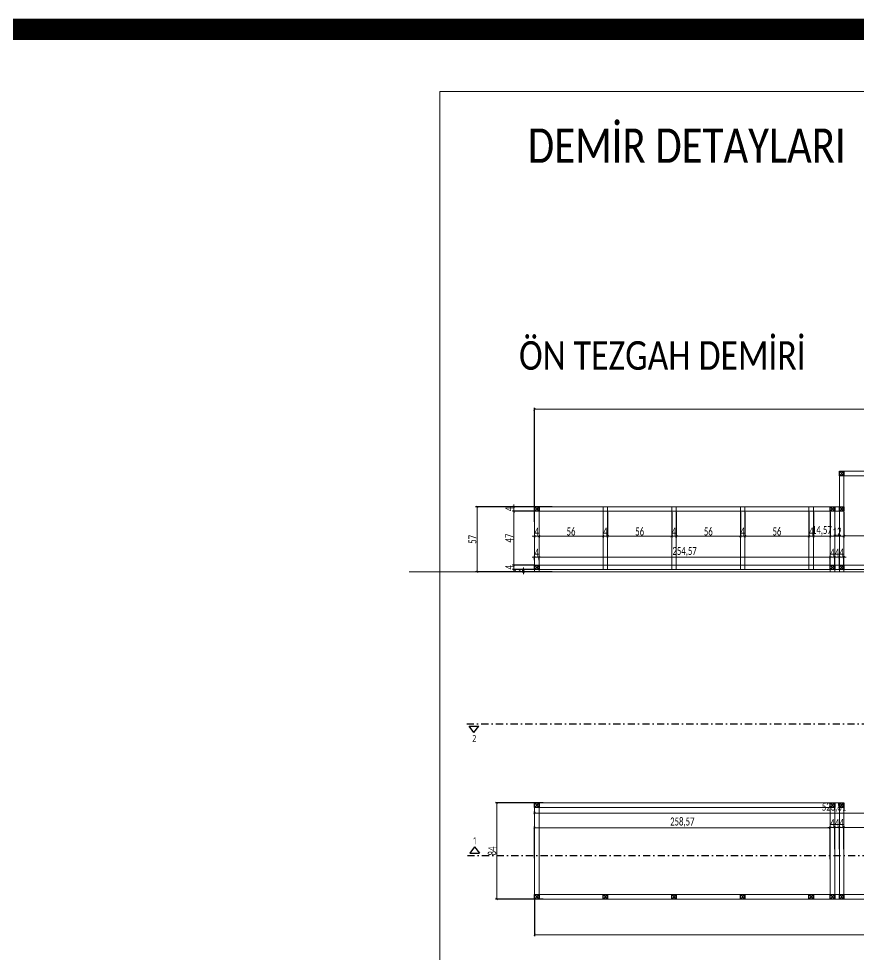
# Model space of a CAD drawing. Header units: millimetres. Extents: x -24 to 530668, y -246875 to -2983.
# Drawn here: x 272377 to 273111, y -109839 to -109021 of the extents above; entities that cross this region are included whole.
import ezdxf

# ---------------------------------------------------------------- set-up
doc = ezdxf.new("R2010")
doc.units = ezdxf.units.MM
doc.header["$PDMODE"] = 2
doc.linetypes.add('DASHDOT', pattern=[25.4, 12.7, -6.35, 0, -6.35])
doc.layers.get('0').update_dxf_attribs({"lineweight": 20})
for name, color, linetype, lineweight in [('demir-1', 103, 'Continuous', 20), ('kesitçizgisi', 7, 'DASHDOT', 25), ('KP', 167, 'Continuous', 30), ('makineekipman', 156, 'Continuous', 20), ('text', 1, 'Continuous', 20), ('ölçü', 251, 'Continuous', 5)]:
    doc.layers.add(name, color=color, linetype=linetype, lineweight=lineweight)
doc.styles.add('text2', font='calibri.ttf', dxfattribs={"width": 0.8})
doc.styles.add('Ölçü50', font='calibri.ttf', dxfattribs={"width": 0.7})
doc.dimstyles.new('ölçü10', dxfattribs={"dimtxt": 7, "dimasz": 2, "dimexe": 1.25, "dimexo": 0.625, "dimgap": 0.5, "dimtad": 1, "dimzin": 9, "dimtxsty": 'Ölçü50', "dimblk": 'ARCHTICK', "dimcen": 2, "dimclrd": 256, "dimclre": 256, "dimclrt": 1, "dimazin": 2, "dimtfac": 1, "dimtix": 1, "dimtmove": 0, "dimatfit": 3, "dimldrblk": 'ARCHTICK', "dimfxl": 1, "dimlwd": -1, "dimarcsym": 0})

# ---------------------------------------------------------------- blocks, each defined once
blk = doc.blocks.new('fdg')
at = {"layer": 'KP'}
blk.add_lwpolyline([(249315.5, -96506), (249319.5, -96506), (249319.5, -96510), (249315.5, -96510), (249315.5, -96506), (249319.5, -96510), (249319.5, -96506), (249315.5, -96510)], dxfattribs=at)
blk = doc.blocks.new('_ArchTick')
at = {"color": 0, "linetype": 'ByBlock', "const_width": 0.15}
blk.add_lwpolyline([(-0.5, -0.5), (0.5, 0.5)], dxfattribs=at)
blk = doc.blocks.new('*D280')
at = {"layer": 'DEFPOINTS', "color": 0, "transparency": 16777216}
for p in [(273086.26, -109728.75), (272827.69, -109756.05), (273086.26, -109756.89)]:
    blk.add_point(p, dxfattribs=at)
at = {"layer": 'ölçü', "lineweight": -2, "transparency": 16777216}
for p, q in [((272827.69, -109755.42), (272827.69, -109727.5)), ((273086.26, -109756.27), (273086.26, -109727.5))]:
    blk.add_line(p, q, dxfattribs=at)
at = {"layer": 'ölçü', "transparency": 16777216}
blk.add_line((272827.69, -109728.75), (273086.26, -109728.75), dxfattribs=at)
at = {"layer": 'ölçü', "transparency": 16777216, "xscale": 2, "yscale": 2, "zscale": 2, "rotation": 180}
blk.add_blockref('_ArchTick', (272827.69, -109728.75), dxfattribs=at)
at = {"layer": 'ölçü', "transparency": 16777216, "xscale": 2, "yscale": 2, "zscale": 2}
blk.add_blockref('_ArchTick', (273086.26, -109728.75), dxfattribs=at)
at = {"layer": 'ölçü', "color": 1, "transparency": 16777216, "insert": (272956.97, -109723.94), "char_height": 7, "attachment_point": 5, "style": 'Ölçü50'}
blk.add_mtext('258,57', dxfattribs=at)
blk = doc.blocks.new('*D281')
at = {"layer": 'DEFPOINTS', "color": 0, "transparency": 16777216}
for p in [(273090.26, -109728.56), (273086.26, -109740.45), (273090.26, -109748.07)]:
    blk.add_point(p, dxfattribs=at)
at = {"layer": 'ölçü', "transparency": 16777216}
for p, q in [((273086.26, -109728.56), (273084.26, -109728.56)), ((273086.26, -109728.56), (273090.26, -109728.56)), ((273090.26, -109728.56), (273092.26, -109728.56))]:
    blk.add_line(p, q, dxfattribs=at)
at = {"layer": 'ölçü', "lineweight": -2, "transparency": 16777216}
for p, q in [((273086.26, -109739.83), (273086.26, -109727.31)), ((273090.26, -109747.45), (273090.26, -109727.31))]:
    blk.add_line(p, q, dxfattribs=at)
at = {"layer": 'ölçü', "transparency": 16777216, "xscale": 2, "yscale": 2, "zscale": 2}
blk.add_blockref('_ArchTick', (273086.26, -109728.56), dxfattribs=at)
at = {"layer": 'ölçü', "transparency": 16777216, "xscale": 2, "yscale": 2, "zscale": 2, "rotation": 180}
blk.add_blockref('_ArchTick', (273090.26, -109728.56), dxfattribs=at)
at = {"layer": 'ölçü', "color": 1, "transparency": 16777216, "insert": (273088.26, -109724.55), "char_height": 7, "attachment_point": 5, "style": 'Ölçü50'}
blk.add_mtext('4', dxfattribs=at)
blk = doc.blocks.new('*D282')
at = {"layer": 'DEFPOINTS', "color": 0, "transparency": 16777216}
for p in [(273094.26, -109728.56), (273090.26, -109748.07), (273094.26, -109748.07)]:
    blk.add_point(p, dxfattribs=at)
at = {"layer": 'ölçü', "transparency": 16777216}
for p, q in [((273090.26, -109728.56), (273088.26, -109728.56)), ((273090.26, -109728.56), (273094.26, -109728.56)), ((273094.26, -109728.56), (273096.26, -109728.56))]:
    blk.add_line(p, q, dxfattribs=at)
at = {"layer": 'ölçü', "lineweight": -2, "transparency": 16777216}
for p, q in [((273090.26, -109747.45), (273090.26, -109727.31)), ((273094.26, -109747.45), (273094.26, -109727.31))]:
    blk.add_line(p, q, dxfattribs=at)
at = {"layer": 'ölçü', "transparency": 16777216, "xscale": 2, "yscale": 2, "zscale": 2}
blk.add_blockref('_ArchTick', (273090.26, -109728.56), dxfattribs=at)
at = {"layer": 'ölçü', "transparency": 16777216, "xscale": 2, "yscale": 2, "zscale": 2, "rotation": 180}
blk.add_blockref('_ArchTick', (273094.26, -109728.56), dxfattribs=at)
at = {"layer": 'ölçü', "color": 1, "transparency": 16777216, "insert": (273092.26, -109724.55), "char_height": 7, "attachment_point": 5, "style": 'Ölçü50'}
blk.add_mtext('4', dxfattribs=at)
blk = doc.blocks.new('*D283')
at = {"layer": 'DEFPOINTS', "color": 0, "transparency": 16777216}
for p in [(273098.26, -109728.56), (273094.26, -109748.07), (273098.26, -109748.07)]:
    blk.add_point(p, dxfattribs=at)
at = {"layer": 'ölçü', "transparency": 16777216}
for p, q in [((273094.26, -109728.56), (273092.26, -109728.56)), ((273094.26, -109728.56), (273098.26, -109728.56)), ((273098.26, -109728.56), (273100.26, -109728.56))]:
    blk.add_line(p, q, dxfattribs=at)
at = {"layer": 'ölçü', "lineweight": -2, "transparency": 16777216}
for p, q in [((273094.26, -109747.45), (273094.26, -109727.31)), ((273098.26, -109747.45), (273098.26, -109727.31))]:
    blk.add_line(p, q, dxfattribs=at)
at = {"layer": 'ölçü', "transparency": 16777216, "xscale": 2, "yscale": 2, "zscale": 2}
blk.add_blockref('_ArchTick', (273094.26, -109728.56), dxfattribs=at)
at = {"layer": 'ölçü', "transparency": 16777216, "xscale": 2, "yscale": 2, "zscale": 2, "rotation": 180}
blk.add_blockref('_ArchTick', (273098.26, -109728.56), dxfattribs=at)
at = {"layer": 'ölçü', "color": 1, "transparency": 16777216, "insert": (273096.26, -109724.55), "char_height": 7, "attachment_point": 5, "style": 'Ölçü50'}
blk.add_mtext('4', dxfattribs=at)
blk = doc.blocks.new('*D284')
at = {"layer": 'DEFPOINTS', "color": 0, "transparency": 16777216}
for p in [(273351.51, -109728.56), (273098.26, -109748.07), (273351.51, -109748.07)]:
    blk.add_point(p, dxfattribs=at)
at = {"layer": 'ölçü', "lineweight": -2, "transparency": 16777216}
for p, q in [((273098.26, -109747.45), (273098.26, -109727.31)), ((273351.51, -109747.45), (273351.51, -109727.31))]:
    blk.add_line(p, q, dxfattribs=at)
at = {"layer": 'ölçü', "transparency": 16777216}
blk.add_line((273098.26, -109728.56), (273351.51, -109728.56), dxfattribs=at)
at = {"layer": 'ölçü', "transparency": 16777216, "xscale": 2, "yscale": 2, "zscale": 2, "rotation": 180}
blk.add_blockref('_ArchTick', (273098.26, -109728.56), dxfattribs=at)
at = {"layer": 'ölçü', "transparency": 16777216, "xscale": 2, "yscale": 2, "zscale": 2}
blk.add_blockref('_ArchTick', (273351.51, -109728.56), dxfattribs=at)
at = {"layer": 'ölçü', "color": 1, "transparency": 16777216, "insert": (273224.88, -109723.75), "char_height": 7, "attachment_point": 5, "style": 'Ölçü50'}
blk.add_mtext('253,25', dxfattribs=at)
blk = doc.blocks.new('*D296')
at = {"layer": 'DEFPOINTS', "color": 0, "transparency": 16777216}
for p in [(272835.93, -109707), (272794.87, -109791), (272835.93, -109791)]:
    blk.add_point(p, dxfattribs=at)
at = {"layer": 'ölçü', "lineweight": -2, "transparency": 16777216}
for p, q in [((272835.31, -109707), (272793.62, -109707)), ((272835.31, -109791), (272793.62, -109791))]:
    blk.add_line(p, q, dxfattribs=at)
at = {"layer": 'ölçü', "transparency": 16777216}
blk.add_line((272794.87, -109707), (272794.87, -109791), dxfattribs=at)
at = {"layer": 'ölçü', "transparency": 16777216, "xscale": 2, "yscale": 2, "zscale": 2}
for p, rotation in [((272794.87, -109707), 90), ((272794.87, -109791), 270)]:
    blk.add_blockref('_ArchTick', p, dxfattribs=dict(at, rotation=rotation))
at = {"layer": 'ölçü', "color": 1, "transparency": 16777216, "insert": (272790.78, -109749), "char_height": 7, "attachment_point": 5, "rotation": 90, "style": 'Ölçü50'}
blk.add_mtext('84', dxfattribs=at)
blk = doc.blocks.new('*D297')
at = {"layer": 'DEFPOINTS', "color": 0, "transparency": 16777216}
for p in [(272827.69, -109791), (273893.57, -109791), (273893.57, -109822.35)]:
    blk.add_point(p, dxfattribs=at)
at = {"layer": 'ölçü', "lineweight": -2, "transparency": 16777216}
for p, q in [((272827.69, -109791.63), (272827.69, -109823.6)), ((273893.57, -109791.63), (273893.57, -109823.6))]:
    blk.add_line(p, q, dxfattribs=at)
at = {"layer": 'ölçü', "transparency": 16777216}
blk.add_line((272827.69, -109822.35), (273893.57, -109822.35), dxfattribs=at)
at = {"layer": 'ölçü', "transparency": 16777216, "xscale": 2, "yscale": 2, "zscale": 2, "rotation": 180}
blk.add_blockref('_ArchTick', (272827.69, -109822.35), dxfattribs=at)
at = {"layer": 'ölçü', "transparency": 16777216, "xscale": 2, "yscale": 2, "zscale": 2}
blk.add_blockref('_ArchTick', (273893.57, -109822.35), dxfattribs=at)
at = {"layer": 'ölçü', "color": 1, "transparency": 16777216, "insert": (273360.63, -109817.53), "char_height": 7, "attachment_point": 5, "style": 'Ölçü50'}
blk.add_mtext('1065,88', dxfattribs=at)
blk = doc.blocks.new('*D302')
at = {"layer": 'DEFPOINTS', "color": 0, "transparency": 16777216}
for p in [(272827.69, -109495.29), (272831.69, -109492.2), (272831.69, -109495.29)]:
    blk.add_point(p, dxfattribs=at)
at = {"layer": 'ölçü', "transparency": 16777216}
for p, q in [((272827.69, -109492.2), (272825.69, -109492.2)), ((272827.69, -109492.2), (272831.69, -109492.2)), ((272831.69, -109492.2), (272833.69, -109492.2))]:
    blk.add_line(p, q, dxfattribs=at)
at = {"layer": 'ölçü', "lineweight": -2, "transparency": 16777216}
for p, q in [((272827.69, -109494.67), (272827.69, -109490.95)), ((272831.69, -109494.67), (272831.69, -109490.95))]:
    blk.add_line(p, q, dxfattribs=at)
at = {"layer": 'ölçü', "transparency": 16777216, "xscale": 2, "yscale": 2, "zscale": 2}
blk.add_blockref('_ArchTick', (272827.69, -109492.2), dxfattribs=at)
at = {"layer": 'ölçü', "transparency": 16777216, "xscale": 2, "yscale": 2, "zscale": 2, "rotation": 180}
blk.add_blockref('_ArchTick', (272831.69, -109492.2), dxfattribs=at)
at = {"layer": 'ölçü', "color": 1, "transparency": 16777216, "insert": (272829.69, -109488.18), "char_height": 7, "attachment_point": 5, "style": 'Ölçü50'}
blk.add_mtext('4', dxfattribs=at)
blk = doc.blocks.new('*D303')
at = {"layer": 'DEFPOINTS', "color": 0, "transparency": 16777216}
for p in [(272831.69, -109495.29), (273086.26, -109492.2), (273086.26, -109503.03)]:
    blk.add_point(p, dxfattribs=at)
at = {"layer": 'ölçü', "lineweight": -2, "transparency": 16777216}
for p, q in [((272831.69, -109494.67), (272831.69, -109490.95)), ((273086.26, -109502.41), (273086.26, -109490.95))]:
    blk.add_line(p, q, dxfattribs=at)
at = {"layer": 'ölçü', "transparency": 16777216}
blk.add_line((272831.69, -109492.2), (273086.26, -109492.2), dxfattribs=at)
at = {"layer": 'ölçü', "transparency": 16777216, "xscale": 2, "yscale": 2, "zscale": 2, "rotation": 180}
blk.add_blockref('_ArchTick', (272831.69, -109492.2), dxfattribs=at)
at = {"layer": 'ölçü', "transparency": 16777216, "xscale": 2, "yscale": 2, "zscale": 2}
blk.add_blockref('_ArchTick', (273086.26, -109492.2), dxfattribs=at)
at = {"layer": 'ölçü', "color": 1, "transparency": 16777216, "insert": (272958.97, -109487.38), "char_height": 7, "attachment_point": 5, "style": 'Ölçü50'}
blk.add_mtext('254,57', dxfattribs=at)
blk = doc.blocks.new('*D304')
at = {"layer": 'DEFPOINTS', "color": 0, "transparency": 16777216}
for p in [(273090.26, -109492.2), (273086.26, -109503.03), (273090.26, -109503.03)]:
    blk.add_point(p, dxfattribs=at)
at = {"layer": 'ölçü', "transparency": 16777216}
for p, q in [((273086.26, -109492.2), (273084.26, -109492.2)), ((273086.26, -109492.2), (273090.26, -109492.2)), ((273090.26, -109492.2), (273092.26, -109492.2))]:
    blk.add_line(p, q, dxfattribs=at)
at = {"layer": 'ölçü', "lineweight": -2, "transparency": 16777216}
for p, q in [((273086.26, -109502.41), (273086.26, -109490.95)), ((273090.26, -109502.41), (273090.26, -109490.95))]:
    blk.add_line(p, q, dxfattribs=at)
at = {"layer": 'ölçü', "transparency": 16777216, "xscale": 2, "yscale": 2, "zscale": 2}
blk.add_blockref('_ArchTick', (273086.26, -109492.2), dxfattribs=at)
at = {"layer": 'ölçü', "transparency": 16777216, "xscale": 2, "yscale": 2, "zscale": 2, "rotation": 180}
blk.add_blockref('_ArchTick', (273090.26, -109492.2), dxfattribs=at)
at = {"layer": 'ölçü', "color": 1, "transparency": 16777216, "insert": (273088.26, -109488.18), "char_height": 7, "attachment_point": 5, "style": 'Ölçü50'}
blk.add_mtext('4', dxfattribs=at)
blk = doc.blocks.new('*D305')
at = {"layer": 'DEFPOINTS', "color": 0, "transparency": 16777216}
for p in [(273094.26, -109492.2), (273090.26, -109503.03), (273094.26, -109503.03)]:
    blk.add_point(p, dxfattribs=at)
at = {"layer": 'ölçü', "transparency": 16777216}
for p, q in [((273090.26, -109492.2), (273088.26, -109492.2)), ((273090.26, -109492.2), (273094.26, -109492.2)), ((273094.26, -109492.2), (273096.26, -109492.2))]:
    blk.add_line(p, q, dxfattribs=at)
at = {"layer": 'ölçü', "lineweight": -2, "transparency": 16777216}
for p, q in [((273090.26, -109502.41), (273090.26, -109490.95)), ((273094.26, -109502.41), (273094.26, -109490.95))]:
    blk.add_line(p, q, dxfattribs=at)
at = {"layer": 'ölçü', "transparency": 16777216, "xscale": 2, "yscale": 2, "zscale": 2}
blk.add_blockref('_ArchTick', (273090.26, -109492.2), dxfattribs=at)
at = {"layer": 'ölçü', "transparency": 16777216, "xscale": 2, "yscale": 2, "zscale": 2, "rotation": 180}
blk.add_blockref('_ArchTick', (273094.26, -109492.2), dxfattribs=at)
at = {"layer": 'ölçü', "color": 1, "transparency": 16777216, "insert": (273092.26, -109488.18), "char_height": 7, "attachment_point": 5, "style": 'Ölçü50'}
blk.add_mtext('4', dxfattribs=at)
blk = doc.blocks.new('*D306')
at = {"layer": 'DEFPOINTS', "color": 0, "transparency": 16777216}
for p in [(273098.26, -109492.2), (273094.26, -109503.03), (273098.26, -109503.03)]:
    blk.add_point(p, dxfattribs=at)
at = {"layer": 'ölçü', "transparency": 16777216}
for p, q in [((273094.26, -109492.2), (273092.26, -109492.2)), ((273094.26, -109492.2), (273098.26, -109492.2)), ((273098.26, -109492.2), (273100.26, -109492.2))]:
    blk.add_line(p, q, dxfattribs=at)
at = {"layer": 'ölçü', "lineweight": -2, "transparency": 16777216}
for p, q in [((273094.26, -109502.41), (273094.26, -109490.95)), ((273098.26, -109502.41), (273098.26, -109490.95))]:
    blk.add_line(p, q, dxfattribs=at)
at = {"layer": 'ölçü', "transparency": 16777216, "xscale": 2, "yscale": 2, "zscale": 2}
blk.add_blockref('_ArchTick', (273094.26, -109492.2), dxfattribs=at)
at = {"layer": 'ölçü', "transparency": 16777216, "xscale": 2, "yscale": 2, "zscale": 2, "rotation": 180}
blk.add_blockref('_ArchTick', (273098.26, -109492.2), dxfattribs=at)
at = {"layer": 'ölçü', "color": 1, "transparency": 16777216, "insert": (273096.26, -109488.18), "char_height": 7, "attachment_point": 5, "style": 'Ölçü50'}
blk.add_mtext('4', dxfattribs=at)
blk = doc.blocks.new('*D307')
at = {"layer": 'DEFPOINTS', "color": 0, "transparency": 16777216}
for p in [(273098.26, -109455.05), (273351.51, -109455.05), (273351.51, -109473.6)]:
    blk.add_point(p, dxfattribs=at)
at = {"layer": 'ölçü', "lineweight": -2, "transparency": 16777216}
for p, q in [((273098.26, -109455.68), (273098.26, -109474.85)), ((273351.51, -109455.68), (273351.51, -109474.85))]:
    blk.add_line(p, q, dxfattribs=at)
at = {"layer": 'ölçü', "transparency": 16777216}
blk.add_line((273098.26, -109473.6), (273351.51, -109473.6), dxfattribs=at)
at = {"layer": 'ölçü', "transparency": 16777216, "xscale": 2, "yscale": 2, "zscale": 2, "rotation": 180}
blk.add_blockref('_ArchTick', (273098.26, -109473.6), dxfattribs=at)
at = {"layer": 'ölçü', "transparency": 16777216, "xscale": 2, "yscale": 2, "zscale": 2}
blk.add_blockref('_ArchTick', (273351.51, -109473.6), dxfattribs=at)
at = {"layer": 'ölçü', "color": 1, "transparency": 16777216, "insert": (273224.88, -109468.78), "char_height": 7, "attachment_point": 5, "style": 'Ölçü50'}
blk.add_mtext('253,25', dxfattribs=at)
blk = doc.blocks.new('*D323')
at = {"layer": 'DEFPOINTS', "color": 0, "transparency": 16777216}
for p in [(272818.1, -109503.03), (272829.71, -109503.03), (272829.71, -109505.03)]:
    blk.add_point(p, dxfattribs=at)
at = {"layer": 'ölçü', "lineweight": -2, "transparency": 16777216}
for p, q in [((272829.09, -109503.03), (272816.85, -109503.03)), ((272829.09, -109505.03), (272816.85, -109505.03))]:
    blk.add_line(p, q, dxfattribs=at)
at = {"layer": 'ölçü', "transparency": 16777216}
for p, q in [((272818.1, -109503.03), (272818.1, -109501.03)), ((272818.1, -109505.03), (272818.1, -109503.03)), ((272818.1, -109505.03), (272818.1, -109507.03))]:
    blk.add_line(p, q, dxfattribs=at)
at = {"layer": 'ölçü', "transparency": 16777216, "xscale": 2, "yscale": 2, "zscale": 2}
for p, rotation in [((272818.1, -109503.03), 270), ((272818.1, -109505.03), 90)]:
    blk.add_blockref('_ArchTick', p, dxfattribs=dict(at, rotation=rotation))
at = {"layer": 'ölçü', "color": 1, "transparency": 16777216, "insert": (272814.06, -109504.03), "char_height": 7, "attachment_point": 5, "rotation": 90, "style": 'Ölçü50'}
blk.add_mtext('2', dxfattribs=at)
blk = doc.blocks.new('*D324')
at = {"layer": 'DEFPOINTS', "color": 0, "transparency": 16777216}
for p in [(272809.62, -109499.03), (272824.8, -109503.03), (272827.69, -109499.03)]:
    blk.add_point(p, dxfattribs=at)
at = {"layer": 'ölçü', "transparency": 16777216}
for p, q in [((272809.62, -109499.03), (272809.62, -109497.03)), ((272809.62, -109503.03), (272809.62, -109499.03)), ((272809.62, -109503.03), (272809.62, -109505.03))]:
    blk.add_line(p, q, dxfattribs=at)
at = {"layer": 'ölçü', "lineweight": -2, "transparency": 16777216}
for p, q in [((272827.07, -109499.03), (272808.37, -109499.03)), ((272824.17, -109503.03), (272808.37, -109503.03))]:
    blk.add_line(p, q, dxfattribs=at)
at = {"layer": 'ölçü', "transparency": 16777216, "xscale": 2, "yscale": 2, "zscale": 2}
for p, rotation in [((272809.62, -109499.03), 270), ((272809.62, -109503.03), 90)]:
    blk.add_blockref('_ArchTick', p, dxfattribs=dict(at, rotation=rotation))
at = {"layer": 'ölçü', "color": 1, "transparency": 16777216, "insert": (272805.61, -109501.03), "char_height": 7, "attachment_point": 5, "rotation": 90, "style": 'Ölçü50'}
blk.add_mtext('4', dxfattribs=at)
blk = doc.blocks.new('*D325')
at = {"layer": 'DEFPOINTS', "color": 0, "transparency": 16777216}
for p in [(272809.62, -109452.03), (272827.69, -109452.03), (272827.69, -109499.03)]:
    blk.add_point(p, dxfattribs=at)
at = {"layer": 'ölçü', "lineweight": -2, "transparency": 16777216}
for p, q in [((272827.07, -109452.03), (272808.37, -109452.03)), ((272827.07, -109499.03), (272808.37, -109499.03))]:
    blk.add_line(p, q, dxfattribs=at)
at = {"layer": 'ölçü', "transparency": 16777216}
blk.add_line((272809.62, -109499.03), (272809.62, -109452.03), dxfattribs=at)
at = {"layer": 'ölçü', "transparency": 16777216, "xscale": 2, "yscale": 2, "zscale": 2}
for p, rotation in [((272809.62, -109452.03), 90), ((272809.62, -109499.03), 270)]:
    blk.add_blockref('_ArchTick', p, dxfattribs=dict(at, rotation=rotation))
at = {"layer": 'ölçü', "color": 1, "transparency": 16777216, "insert": (272805.61, -109475.53), "char_height": 7, "attachment_point": 5, "rotation": 90, "style": 'Ölçü50'}
blk.add_mtext('47', dxfattribs=at)
blk = doc.blocks.new('*D326')
at = {"layer": 'DEFPOINTS', "color": 0, "transparency": 16777216}
for p in [(272809.62, -109448.03), (272827.69, -109448.03), (272827.69, -109452.03)]:
    blk.add_point(p, dxfattribs=at)
at = {"layer": 'ölçü', "lineweight": -2, "transparency": 16777216}
for p, q in [((272827.07, -109448.03), (272808.37, -109448.03)), ((272827.07, -109452.03), (272808.37, -109452.03))]:
    blk.add_line(p, q, dxfattribs=at)
at = {"layer": 'ölçü', "transparency": 16777216}
for p, q in [((272809.62, -109448.03), (272809.62, -109446.03)), ((272809.62, -109452.03), (272809.62, -109448.03)), ((272809.62, -109452.03), (272809.62, -109454.03))]:
    blk.add_line(p, q, dxfattribs=at)
at = {"layer": 'ölçü', "transparency": 16777216, "xscale": 2, "yscale": 2, "zscale": 2}
for p, rotation in [((272809.62, -109448.03), 270), ((272809.62, -109452.03), 90)]:
    blk.add_blockref('_ArchTick', p, dxfattribs=dict(at, rotation=rotation))
at = {"layer": 'ölçü', "color": 1, "transparency": 16777216, "insert": (272805.61, -109450.03), "char_height": 7, "attachment_point": 5, "rotation": 90, "style": 'Ölçü50'}
blk.add_mtext('4', dxfattribs=at)
blk = doc.blocks.new('*D327')
at = {"layer": 'DEFPOINTS', "color": 0, "transparency": 16777216}
for p in [(272843.73, -109448.03), (272777.52, -109505.03), (272843.73, -109505.03)]:
    blk.add_point(p, dxfattribs=at)
at = {"layer": 'ölçü', "lineweight": -2, "transparency": 16777216}
for p, q in [((272843.1, -109448.03), (272776.27, -109448.03)), ((272843.1, -109505.03), (272776.27, -109505.03))]:
    blk.add_line(p, q, dxfattribs=at)
at = {"layer": 'ölçü', "transparency": 16777216}
blk.add_line((272777.52, -109448.03), (272777.52, -109505.03), dxfattribs=at)
at = {"layer": 'ölçü', "transparency": 16777216, "xscale": 2, "yscale": 2, "zscale": 2}
for p, rotation in [((272777.52, -109448.03), 90), ((272777.52, -109505.03), 270)]:
    blk.add_blockref('_ArchTick', p, dxfattribs=dict(at, rotation=rotation))
at = {"layer": 'ölçü', "color": 1, "transparency": 16777216, "insert": (272773.47, -109476.53), "char_height": 7, "attachment_point": 5, "rotation": 90, "style": 'Ölçü50'}
blk.add_mtext('57', dxfattribs=at)
blk = doc.blocks.new('*D329')
at = {"layer": 'DEFPOINTS', "color": 0, "transparency": 16777216}
for p in [(272827.69, -109472.36), (272831.69, -109472.36), (272831.69, -109473.79)]:
    blk.add_point(p, dxfattribs=at)
at = {"layer": 'ölçü', "lineweight": -2, "transparency": 16777216}
for p, q in [((272827.69, -109472.99), (272827.69, -109475.04)), ((272831.69, -109472.99), (272831.69, -109475.04))]:
    blk.add_line(p, q, dxfattribs=at)
at = {"layer": 'ölçü', "transparency": 16777216}
for p, q in [((272827.69, -109473.79), (272825.69, -109473.79)), ((272827.69, -109473.79), (272831.69, -109473.79)), ((272831.69, -109473.79), (272833.69, -109473.79))]:
    blk.add_line(p, q, dxfattribs=at)
at = {"layer": 'ölçü', "transparency": 16777216, "xscale": 2, "yscale": 2, "zscale": 2}
blk.add_blockref('_ArchTick', (272827.69, -109473.79), dxfattribs=at)
at = {"layer": 'ölçü', "transparency": 16777216, "xscale": 2, "yscale": 2, "zscale": 2, "rotation": 180}
blk.add_blockref('_ArchTick', (272831.69, -109473.79), dxfattribs=at)
at = {"layer": 'ölçü', "color": 1, "transparency": 16777216, "insert": (272829.69, -109469.77), "char_height": 7, "attachment_point": 5, "style": 'Ölçü50'}
blk.add_mtext('4', dxfattribs=at)
blk = doc.blocks.new('*D330')
at = {"layer": 'DEFPOINTS', "color": 0, "transparency": 16777216}
for p in [(272831.69, -109472.36), (272887.69, -109472.36), (272887.69, -109473.79)]:
    blk.add_point(p, dxfattribs=at)
at = {"layer": 'ölçü', "lineweight": -2, "transparency": 16777216}
for p, q in [((272831.69, -109472.99), (272831.69, -109475.04)), ((272887.69, -109472.99), (272887.69, -109475.04))]:
    blk.add_line(p, q, dxfattribs=at)
at = {"layer": 'ölçü', "transparency": 16777216}
blk.add_line((272831.69, -109473.79), (272887.69, -109473.79), dxfattribs=at)
at = {"layer": 'ölçü', "transparency": 16777216, "xscale": 2, "yscale": 2, "zscale": 2, "rotation": 180}
blk.add_blockref('_ArchTick', (272831.69, -109473.79), dxfattribs=at)
at = {"layer": 'ölçü', "transparency": 16777216, "xscale": 2, "yscale": 2, "zscale": 2}
blk.add_blockref('_ArchTick', (272887.69, -109473.79), dxfattribs=at)
at = {"layer": 'ölçü', "color": 1, "transparency": 16777216, "insert": (272859.69, -109469.7), "char_height": 7, "attachment_point": 5, "style": 'Ölçü50'}
blk.add_mtext('56', dxfattribs=at)
blk = doc.blocks.new('*D331')
at = {"layer": 'DEFPOINTS', "color": 0, "transparency": 16777216}
for p in [(272891.69, -109452.03), (272887.69, -109472.36), (272891.69, -109473.79)]:
    blk.add_point(p, dxfattribs=at)
at = {"layer": 'ölçü', "lineweight": -2, "transparency": 16777216}
for p, q in [((272891.69, -109452.66), (272891.69, -109475.04)), ((272887.69, -109472.99), (272887.69, -109475.04))]:
    blk.add_line(p, q, dxfattribs=at)
at = {"layer": 'ölçü', "transparency": 16777216}
for p, q in [((272887.69, -109473.79), (272885.69, -109473.79)), ((272887.69, -109473.79), (272891.69, -109473.79)), ((272891.69, -109473.79), (272893.69, -109473.79))]:
    blk.add_line(p, q, dxfattribs=at)
at = {"layer": 'ölçü', "transparency": 16777216, "xscale": 2, "yscale": 2, "zscale": 2}
blk.add_blockref('_ArchTick', (272887.69, -109473.79), dxfattribs=at)
at = {"layer": 'ölçü', "transparency": 16777216, "xscale": 2, "yscale": 2, "zscale": 2, "rotation": 180}
blk.add_blockref('_ArchTick', (272891.69, -109473.79), dxfattribs=at)
at = {"layer": 'ölçü', "color": 1, "transparency": 16777216, "insert": (272889.69, -109469.77), "char_height": 7, "attachment_point": 5, "style": 'Ölçü50'}
blk.add_mtext('4', dxfattribs=at)
blk = doc.blocks.new('*D332')
at = {"layer": 'DEFPOINTS', "color": 0, "transparency": 16777216}
for p in [(272891.69, -109452.03), (272947.69, -109452.03), (272947.69, -109473.79)]:
    blk.add_point(p, dxfattribs=at)
at = {"layer": 'ölçü', "lineweight": -2, "transparency": 16777216}
for p, q in [((272891.69, -109452.66), (272891.69, -109475.04)), ((272947.69, -109452.66), (272947.69, -109475.04))]:
    blk.add_line(p, q, dxfattribs=at)
at = {"layer": 'ölçü', "transparency": 16777216}
blk.add_line((272891.69, -109473.79), (272947.69, -109473.79), dxfattribs=at)
at = {"layer": 'ölçü', "transparency": 16777216, "xscale": 2, "yscale": 2, "zscale": 2, "rotation": 180}
blk.add_blockref('_ArchTick', (272891.69, -109473.79), dxfattribs=at)
at = {"layer": 'ölçü', "transparency": 16777216, "xscale": 2, "yscale": 2, "zscale": 2}
blk.add_blockref('_ArchTick', (272947.69, -109473.79), dxfattribs=at)
at = {"layer": 'ölçü', "color": 1, "transparency": 16777216, "insert": (272919.69, -109469.7), "char_height": 7, "attachment_point": 5, "style": 'Ölçü50'}
blk.add_mtext('56', dxfattribs=at)
blk = doc.blocks.new('*D333')
at = {"layer": 'DEFPOINTS', "color": 0, "transparency": 16777216}
for p in [(272947.69, -109452.03), (272951.69, -109452.03), (272951.69, -109473.79)]:
    blk.add_point(p, dxfattribs=at)
at = {"layer": 'ölçü', "lineweight": -2, "transparency": 16777216}
for p, q in [((272947.69, -109452.66), (272947.69, -109475.04)), ((272951.69, -109452.66), (272951.69, -109475.04))]:
    blk.add_line(p, q, dxfattribs=at)
at = {"layer": 'ölçü', "transparency": 16777216}
for p, q in [((272947.69, -109473.79), (272945.69, -109473.79)), ((272947.69, -109473.79), (272951.69, -109473.79)), ((272951.69, -109473.79), (272953.69, -109473.79))]:
    blk.add_line(p, q, dxfattribs=at)
at = {"layer": 'ölçü', "transparency": 16777216, "xscale": 2, "yscale": 2, "zscale": 2}
blk.add_blockref('_ArchTick', (272947.69, -109473.79), dxfattribs=at)
at = {"layer": 'ölçü', "transparency": 16777216, "xscale": 2, "yscale": 2, "zscale": 2, "rotation": 180}
blk.add_blockref('_ArchTick', (272951.69, -109473.79), dxfattribs=at)
at = {"layer": 'ölçü', "color": 1, "transparency": 16777216, "insert": (272949.69, -109469.77), "char_height": 7, "attachment_point": 5, "style": 'Ölçü50'}
blk.add_mtext('4', dxfattribs=at)
blk = doc.blocks.new('*D334')
at = {"layer": 'DEFPOINTS', "color": 0, "transparency": 16777216}
for p in [(272951.69, -109452.03), (273007.69, -109452.03), (273007.69, -109473.79)]:
    blk.add_point(p, dxfattribs=at)
at = {"layer": 'ölçü', "lineweight": -2, "transparency": 16777216}
for p, q in [((272951.69, -109452.66), (272951.69, -109475.04)), ((273007.69, -109452.66), (273007.69, -109475.04))]:
    blk.add_line(p, q, dxfattribs=at)
at = {"layer": 'ölçü', "transparency": 16777216}
blk.add_line((272951.69, -109473.79), (273007.69, -109473.79), dxfattribs=at)
at = {"layer": 'ölçü', "transparency": 16777216, "xscale": 2, "yscale": 2, "zscale": 2, "rotation": 180}
blk.add_blockref('_ArchTick', (272951.69, -109473.79), dxfattribs=at)
at = {"layer": 'ölçü', "transparency": 16777216, "xscale": 2, "yscale": 2, "zscale": 2}
blk.add_blockref('_ArchTick', (273007.69, -109473.79), dxfattribs=at)
at = {"layer": 'ölçü', "color": 1, "transparency": 16777216, "insert": (272979.69, -109469.7), "char_height": 7, "attachment_point": 5, "style": 'Ölçü50'}
blk.add_mtext('56', dxfattribs=at)
blk = doc.blocks.new('*D335')
at = {"layer": 'DEFPOINTS', "color": 0, "transparency": 16777216}
for p in [(273007.69, -109452.03), (273011.69, -109452.03), (273011.69, -109473.79)]:
    blk.add_point(p, dxfattribs=at)
at = {"layer": 'ölçü', "lineweight": -2, "transparency": 16777216}
for p, q in [((273007.69, -109452.66), (273007.69, -109475.04)), ((273011.69, -109452.66), (273011.69, -109475.04))]:
    blk.add_line(p, q, dxfattribs=at)
at = {"layer": 'ölçü', "transparency": 16777216}
for p, q in [((273007.69, -109473.79), (273005.69, -109473.79)), ((273007.69, -109473.79), (273011.69, -109473.79)), ((273011.69, -109473.79), (273013.69, -109473.79))]:
    blk.add_line(p, q, dxfattribs=at)
at = {"layer": 'ölçü', "transparency": 16777216, "xscale": 2, "yscale": 2, "zscale": 2}
blk.add_blockref('_ArchTick', (273007.69, -109473.79), dxfattribs=at)
at = {"layer": 'ölçü', "transparency": 16777216, "xscale": 2, "yscale": 2, "zscale": 2, "rotation": 180}
blk.add_blockref('_ArchTick', (273011.69, -109473.79), dxfattribs=at)
at = {"layer": 'ölçü', "color": 1, "transparency": 16777216, "insert": (273009.69, -109469.77), "char_height": 7, "attachment_point": 5, "style": 'Ölçü50'}
blk.add_mtext('4', dxfattribs=at)
blk = doc.blocks.new('*D336')
at = {"layer": 'DEFPOINTS', "color": 0, "transparency": 16777216}
for p in [(273011.69, -109452.03), (273067.69, -109452.03), (273067.69, -109473.79)]:
    blk.add_point(p, dxfattribs=at)
at = {"layer": 'ölçü', "lineweight": -2, "transparency": 16777216}
for p, q in [((273011.69, -109452.66), (273011.69, -109475.04)), ((273067.69, -109452.66), (273067.69, -109475.04))]:
    blk.add_line(p, q, dxfattribs=at)
at = {"layer": 'ölçü', "transparency": 16777216}
blk.add_line((273011.69, -109473.79), (273067.69, -109473.79), dxfattribs=at)
at = {"layer": 'ölçü', "transparency": 16777216, "xscale": 2, "yscale": 2, "zscale": 2, "rotation": 180}
blk.add_blockref('_ArchTick', (273011.69, -109473.79), dxfattribs=at)
at = {"layer": 'ölçü', "transparency": 16777216, "xscale": 2, "yscale": 2, "zscale": 2}
blk.add_blockref('_ArchTick', (273067.69, -109473.79), dxfattribs=at)
at = {"layer": 'ölçü', "color": 1, "transparency": 16777216, "insert": (273039.69, -109469.7), "char_height": 7, "attachment_point": 5, "style": 'Ölçü50'}
blk.add_mtext('56', dxfattribs=at)
blk = doc.blocks.new('*D337')
at = {"layer": 'DEFPOINTS', "color": 0, "transparency": 16777216}
for p in [(273067.69, -109452.03), (273071.69, -109452.03), (273071.69, -109473.79)]:
    blk.add_point(p, dxfattribs=at)
at = {"layer": 'ölçü', "lineweight": -2, "transparency": 16777216}
for p, q in [((273067.69, -109452.66), (273067.69, -109475.04)), ((273071.69, -109452.66), (273071.69, -109475.04))]:
    blk.add_line(p, q, dxfattribs=at)
at = {"layer": 'ölçü', "transparency": 16777216}
for p, q in [((273067.69, -109473.79), (273065.69, -109473.79)), ((273067.69, -109473.79), (273071.69, -109473.79)), ((273071.69, -109473.79), (273073.69, -109473.79))]:
    blk.add_line(p, q, dxfattribs=at)
at = {"layer": 'ölçü', "transparency": 16777216, "xscale": 2, "yscale": 2, "zscale": 2}
blk.add_blockref('_ArchTick', (273067.69, -109473.79), dxfattribs=at)
at = {"layer": 'ölçü', "transparency": 16777216, "xscale": 2, "yscale": 2, "zscale": 2, "rotation": 180}
blk.add_blockref('_ArchTick', (273071.69, -109473.79), dxfattribs=at)
at = {"layer": 'ölçü', "color": 1, "transparency": 16777216, "insert": (273069.69, -109469.77), "char_height": 7, "attachment_point": 5, "style": 'Ölçü50'}
blk.add_mtext('4', dxfattribs=at)
blk = doc.blocks.new('*D338')
at = {"layer": 'DEFPOINTS', "color": 0, "transparency": 16777216}
for p in [(273071.69, -109452.03), (273086.26, -109452.03), (273086.26, -109473.79)]:
    blk.add_point(p, dxfattribs=at)
at = {"layer": 'ölçü', "lineweight": -2, "transparency": 16777216}
for p, q in [((273071.69, -109452.66), (273071.69, -109475.04)), ((273086.26, -109452.66), (273086.26, -109475.04))]:
    blk.add_line(p, q, dxfattribs=at)
at = {"layer": 'ölçü', "transparency": 16777216}
for p, q in [((273071.69, -109473.79), (273069.69, -109473.79)), ((273071.69, -109473.79), (273086.26, -109473.79)), ((273086.26, -109473.79), (273088.26, -109473.79))]:
    blk.add_line(p, q, dxfattribs=at)
at = {"layer": 'ölçü', "transparency": 16777216, "xscale": 2, "yscale": 2, "zscale": 2}
blk.add_blockref('_ArchTick', (273071.69, -109473.79), dxfattribs=at)
at = {"layer": 'ölçü', "transparency": 16777216, "xscale": 2, "yscale": 2, "zscale": 2, "rotation": 180}
blk.add_blockref('_ArchTick', (273086.26, -109473.79), dxfattribs=at)
at = {"layer": 'ölçü', "color": 1, "transparency": 16777216, "insert": (273078.97, -109469), "char_height": 7, "attachment_point": 5, "style": 'Ölçü50'}
blk.add_mtext('14,57', dxfattribs=at)
blk = doc.blocks.new('*D339')
at = {"layer": 'DEFPOINTS', "color": 0, "transparency": 16777216}
for p in [(273086.26, -109452.03), (273098.26, -109452.03), (273098.26, -109473.79)]:
    blk.add_point(p, dxfattribs=at)
at = {"layer": 'ölçü', "lineweight": -2, "transparency": 16777216}
for p, q in [((273086.26, -109452.66), (273086.26, -109475.04)), ((273098.26, -109452.66), (273098.26, -109475.04))]:
    blk.add_line(p, q, dxfattribs=at)
at = {"layer": 'ölçü', "transparency": 16777216}
blk.add_line((273086.26, -109473.79), (273098.26, -109473.79), dxfattribs=at)
at = {"layer": 'ölçü', "transparency": 16777216, "xscale": 2, "yscale": 2, "zscale": 2, "rotation": 180}
blk.add_blockref('_ArchTick', (273086.26, -109473.79), dxfattribs=at)
at = {"layer": 'ölçü', "transparency": 16777216, "xscale": 2, "yscale": 2, "zscale": 2}
blk.add_blockref('_ArchTick', (273098.26, -109473.79), dxfattribs=at)
at = {"layer": 'ölçü', "color": 1, "transparency": 16777216, "insert": (273092.26, -109469.75), "char_height": 7, "attachment_point": 5, "style": 'Ölçü50'}
blk.add_mtext('12', dxfattribs=at)
blk = doc.blocks.new('*D342')
at = {"layer": 'DEFPOINTS', "color": 0, "transparency": 16777216}
for p in [(273893.57, -109362.87), (273893.57, -109444.75), (272827.69, -109462.01)]:
    blk.add_point(p, dxfattribs=at)
at = {"layer": 'ölçü', "lineweight": -2, "transparency": 16777216}
for p, q in [((272827.69, -109461.38), (272827.69, -109361.62)), ((273893.57, -109444.12), (273893.57, -109361.62))]:
    blk.add_line(p, q, dxfattribs=at)
at = {"layer": 'ölçü', "transparency": 16777216}
blk.add_line((272827.69, -109362.87), (273893.57, -109362.87), dxfattribs=at)
at = {"layer": 'ölçü', "transparency": 16777216, "xscale": 2, "yscale": 2, "zscale": 2, "rotation": 180}
blk.add_blockref('_ArchTick', (272827.69, -109362.87), dxfattribs=at)
at = {"layer": 'ölçü', "transparency": 16777216, "xscale": 2, "yscale": 2, "zscale": 2}
blk.add_blockref('_ArchTick', (273893.57, -109362.87), dxfattribs=at)
at = {"layer": 'ölçü', "color": 1, "transparency": 16777216, "insert": (273360.63, -109358.05), "char_height": 7, "attachment_point": 5, "style": 'Ölçü50'}
blk.add_mtext('1065,88', dxfattribs=at)
blk = doc.blocks.new('*D383')
at = {"layer": 'DEFPOINTS', "color": 0, "transparency": 16777216}
for p in [(272827.69, -109716.7), (273351.51, -109715.8), (273351.51, -109717.07, 0)]:
    blk.add_point(p, dxfattribs=at)
at = {"layer": 'ölçü', "lineweight": -2, "transparency": 16777216}
for p, q in [((272827.69, -109716.08), (272827.69, -109714.55)), ((273351.51, -109716.44), (273351.51, -109714.55))]:
    blk.add_line(p, q, dxfattribs=at)
at = {"layer": 'ölçü', "transparency": 16777216}
blk.add_line((272827.69, -109715.8), (273351.51, -109715.8), dxfattribs=at)
at = {"layer": 'ölçü', "transparency": 16777216, "xscale": 2, "yscale": 2, "zscale": 2, "rotation": 180}
blk.add_blockref('_ArchTick', (272827.69, -109715.8), dxfattribs=at)
at = {"layer": 'ölçü', "transparency": 16777216, "xscale": 2, "yscale": 2, "zscale": 2}
blk.add_blockref('_ArchTick', (273351.51, -109715.8), dxfattribs=at)
at = {"layer": 'ölçü', "color": 1, "transparency": 16777216, "insert": (273089.6, -109710.99), "char_height": 7, "attachment_point": 5, "style": 'Ölçü50'}
blk.add_mtext('523,81', dxfattribs=at)

msp = doc.modelspace()

# ---------------------------------------------------------------- linework, layer by layer
at = {"color": 1, "const_width": 18.492}
msp.add_lwpolyline([(269213.704, -109030.619), (275060.383, -109030.619), (275060.383, -110583.763), (269213.704, -110583.763)], close=True, dxfattribs=at)
msp.add_lwpolyline([(272744.997, -109085.085), (274993.667, -109085.085), (274993.667, -110499.494), (272744.997, -110499.494)], close=True)
at = {"layer": 'demir-1'}
for p, q in [((273094.257, -109417.03), (273893.568, -109417.03)), ((273094.257, -109421.03), (273893.568, -109421.03)), ((273098.257, -109505.03), (273098.257, -109417.03)), ((272831.692, -109505.03), (272831.692, -109448.03)), ((272827.692, -109452.03), (273098.257, -109452.03)), ((272827.692, -109707.001), (272827.692, -109791.001)), ((273098.257, -109707.001), (272827.692, -109707.001)), ((272831.692, -109787.001), (272831.692, -109707.001)), ((273090.257, -109711.001), (272827.692, -109711.001)), ((272827.692, -109791.001), (273893.568, -109791.001))]:
    msp.add_line(p, q, dxfattribs=at)
for points in [[(273094.257, -109417.03), (273094.257, -109505.03)], [(272827.692, -109505.03), (272827.692, -109448.03), (273098.257, -109448.03)], [(272887.692, -109503.03), (272887.692, -109448.03)], [(272891.692, -109448.03), (272891.692, -109503.03)], [(272947.692, -109503.03), (272947.692, -109448.03)], [(272951.692, -109448.03), (272951.692, -109503.03)], [(273007.692, -109503.03), (273007.692, -109448.03)], [(273011.692, -109448.03), (273011.692, -109503.03)], [(273067.692, -109503.03), (273067.692, -109448.03)], [(273071.692, -109448.03), (273071.692, -109503.03)], [(273098.257, -109505.03), (273086.257, -109505.03), (273086.257, -109448.03)], [(273090.257, -109448.03), (273090.257, -109505.03)], [(273893.568, -109503.03), (272827.692, -109503.03)], [(273889.568, -109499.03), (272831.692, -109499.03)], [(273090.257, -109707.001), (273090.257, -109791.001)], [(273094.257, -109707.001), (273094.257, -109791.001)], [(273098.257, -109707.001), (273098.257, -109791.001)], [(273086.257, -109711.001), (273086.257, -109791.001)], [(272831.692, -109787.001), (273893.568, -109787.001)]]:
    msp.add_lwpolyline(points, dxfattribs=at)
msp.add_arc((272951.562, -109711.225), 75.87, 267.076435, 267.222969, dxfattribs=at)
at = {"layer": 'kesitçizgisi', "ltscale": 0.5}
for p, q in [((272768.442, -109637.719), (273362.738, -109637.719)), ((272769.02, -109753.009), (273926.936, -109753.009))]:
    msp.add_line(p, q, dxfattribs=at)
at = {"layer": 'kesitçizgisi'}
for p, q in [((272770.491, -109639.743), (272778.944, -109639.743)), ((272774.717, -109645.375), (272770.491, -109639.743)), ((272775.296, -109745.353), (272771.07, -109750.985)), ((272771.07, -109750.985), (272779.522, -109750.985))]:
    msp.add_line(p, q, dxfattribs=at)
for points in [[(272774.717, -109645.375), (272778.944, -109639.743)], [(272775.296, -109745.353), (272779.522, -109750.985)]]:
    msp.add_lwpolyline(points, dxfattribs=at)
at = {"layer": 'ölçü'}
msp.add_lwpolyline([(274963.482, -109505.03), (272718.169, -109505.03)], dxfattribs=at)

# ---------------------------------------------------------------- block references
at = {"layer": 'makineekipman'}
for p in [(23778.759, -12911.03), (23512.194, -12942.03), (23770.759, -12942.03), (23778.759, -12942.03), (23512.194, -12993.03), (23770.759, -12993.03), (23778.759, -12993.03), (23512.194, -13201.001), (23770.759, -13201.001), (23778.759, -13201.001), (23512.194, -13281.001), (23572.194, -13281.001), (23632.194, -13281.001), (23692.194, -13281.001), (23752.194, -13281.001), (23770.759, -13281.001), (23778.759, -13281.001)]:
    msp.add_blockref('fdg', p, dxfattribs=at)

# ---------------------------------------------------------------- texts
at = {"layer": 'text', "width": 446.70143, "attachment_point": 1, "style": 'text2'}
for s, insert, char_height in [('DEMİR DETAYLARI', (272821.946, -109117.361), 30), ('ÖN TEZGAH DEMİRİ', (272814.198, -109303.308), 25)]:
    msp.add_mtext(s, dxfattribs=dict(at, insert=insert, char_height=char_height))
at = {"layer": 'text', "color": 1, "char_height": 6, "width": 84.41262, "style": 'Ölçü50'}
for s, insert, attachment_point in [('{\\fLucida Sans Unicode|b0|i0|c162|p34;2}', (272776.867, -109653.682), 9), ('{\\fLucida Sans Unicode|b0|i0|c162|p34;1}', (272777.445, -109737.046), 3)]:
    msp.add_mtext(s, dxfattribs=dict(at, insert=insert, attachment_point=attachment_point))

# ---------------------------------------------------------------- dimensions: what is measured, and where the dimension line sits
at = {"layer": 'ölçü'}
for base, p1, p2, picture, middle in [((273893.568, -109362.868), (272827.692, -109462.009), (273893.568, -109444.75), '*D342', (273360.63, -109358.052)), ((272831.692, -109473.788), (272827.692, -109472.36), (272831.692, -109472.36), '*D329', (272829.692, -109469.772)), ((272831.692, -109492.199), (272827.692, -109495.295), (272831.692, -109495.295), '*D302', (272829.692, -109488.183)), ((273351.506, -109715.803), (272827.692, -109716.703), (273351.506, -109717.066, 0), '*D383', (273089.599, -109710.988)), ((273086.2575, -109728.7542), (272827.6924, -109756.0495), (273086.2575, -109756.8904), '*D280', (272956.975, -109723.9384)), ((273090.257, -109728.564), (273086.257, -109740.451), (273090.257, -109748.071), '*D281', (273088.257, -109724.548)), ((273893.568, -109822.35), (272827.692, -109791.001), (273893.568, -109791.001), '*D297', (273360.63, -109817.534))]:
    dim = msp.add_linear_dim(base=base, p1=p1, p2=p2, dimstyle='ölçü10', dxfattribs=at)
    dim.commit()
    dim.dimension.update_dxf_attribs({"geometry": picture, "text_midpoint": middle})
for base, p1, p2, picture, middle in [((272777.518, -109505.03), (272843.727, -109448.03), (272843.727, -109505.03), '*D327', (272773.467, -109476.53)), ((272809.623, -109499.03), (272824.797, -109503.03), (272827.692, -109499.03), '*D324', (272805.607, -109501.03)), ((272818.1, -109503.03), (272829.713, -109505.03), (272829.713, -109503.03), '*D323', (272814.065, -109504.03)), ((272794.865, -109791.001), (272835.934, -109707.001), (272835.934, -109791.001), '*D296', (272790.779, -109749.001))]:
    dim = msp.add_linear_dim(base=base, p1=p1, p2=p2, angle=90, dimstyle='ölçü10', dxfattribs=at)
    dim.commit()
    dim.dimension.update_dxf_attribs({"geometry": picture, "text_midpoint": middle})
for base, p1, p2, picture, middle in [((272809.623, -109448.03), (272827.692, -109452.03), (272827.692, -109448.03), '*D326', (272805.607, -109450.03)), ((272809.623, -109452.03), (272827.692, -109499.03), (272827.692, -109452.03), '*D325', (272805.607, -109475.53))]:
    dim = msp.add_linear_dim(base=base, p1=p1, p2=p2, angle=90, dimstyle='ölçü10', override={"dimtmove": 1}, dxfattribs=at)
    dim.commit()
    dim.dimension.update_dxf_attribs({"geometry": picture, "text_midpoint": middle})
for base, p1, p2, picture, middle in [((272891.692, -109473.788), (272887.692, -109472.36), (272891.692, -109452.03), '*D331', (272889.692, -109469.772)), ((272947.692, -109473.788), (272891.692, -109452.03), (272947.692, -109452.03), '*D332', (272919.692, -109469.704)), ((272951.692, -109473.788), (272947.692, -109452.03), (272951.692, -109452.03), '*D333', (272949.692, -109469.772)), ((273007.692, -109473.788), (272951.692, -109452.03), (273007.692, -109452.03), '*D334', (272979.692, -109469.704)), ((273011.692, -109473.788), (273007.692, -109452.03), (273011.692, -109452.03), '*D335', (273009.692, -109469.772)), ((273067.692, -109473.788), (273011.692, -109452.03), (273067.692, -109452.03), '*D336', (273039.692, -109469.704)), ((273071.692, -109473.788), (273067.692, -109452.03), (273071.692, -109452.03), '*D337', (273069.692, -109469.772)), ((273086.2575, -109473.7879), (273071.6924, -109452.0304), (273086.2575, -109452.0304), '*D338', (273078.975, -109468.9991)), ((273098.257, -109473.788), (273086.257, -109452.03), (273098.257, -109452.03), '*D339', (273092.257, -109469.753)), ((273351.506, -109473.6), (273098.257, -109455.055), (273351.506, -109455.055), '*D307', (273224.882, -109468.784)), ((272887.692, -109473.788), (272831.692, -109472.36), (272887.692, -109472.36), '*D330', (272859.692, -109469.704)), ((273086.2575, -109492.199), (272831.6924, -109495.2947), (273086.2575, -109503.0304), '*D303', (272958.975, -109487.3833)), ((273090.257, -109492.199), (273086.257, -109503.03), (273090.257, -109503.03), '*D304', (273088.257, -109488.183)), ((273094.257, -109492.199), (273090.257, -109503.03), (273094.257, -109503.03), '*D305', (273092.257, -109488.183)), ((273098.257, -109492.199), (273094.257, -109503.03), (273098.257, -109503.03), '*D306', (273096.257, -109488.183)), ((273094.257, -109728.564), (273090.257, -109748.071), (273094.257, -109748.071), '*D282', (273092.257, -109724.548)), ((273098.257, -109728.564), (273094.257, -109748.071), (273098.257, -109748.071), '*D283', (273096.257, -109724.548)), ((273351.506, -109728.564), (273098.257, -109748.071), (273351.506, -109748.071), '*D284', (273224.882, -109723.748))]:
    dim = msp.add_linear_dim(base=base, p1=p1, p2=p2, dimstyle='ölçü10', override={"dimtmove": 1}, dxfattribs=at)
    dim.commit()
    dim.dimension.update_dxf_attribs({"geometry": picture, "text_midpoint": middle})

doc.saveas('drawing.dxf')
